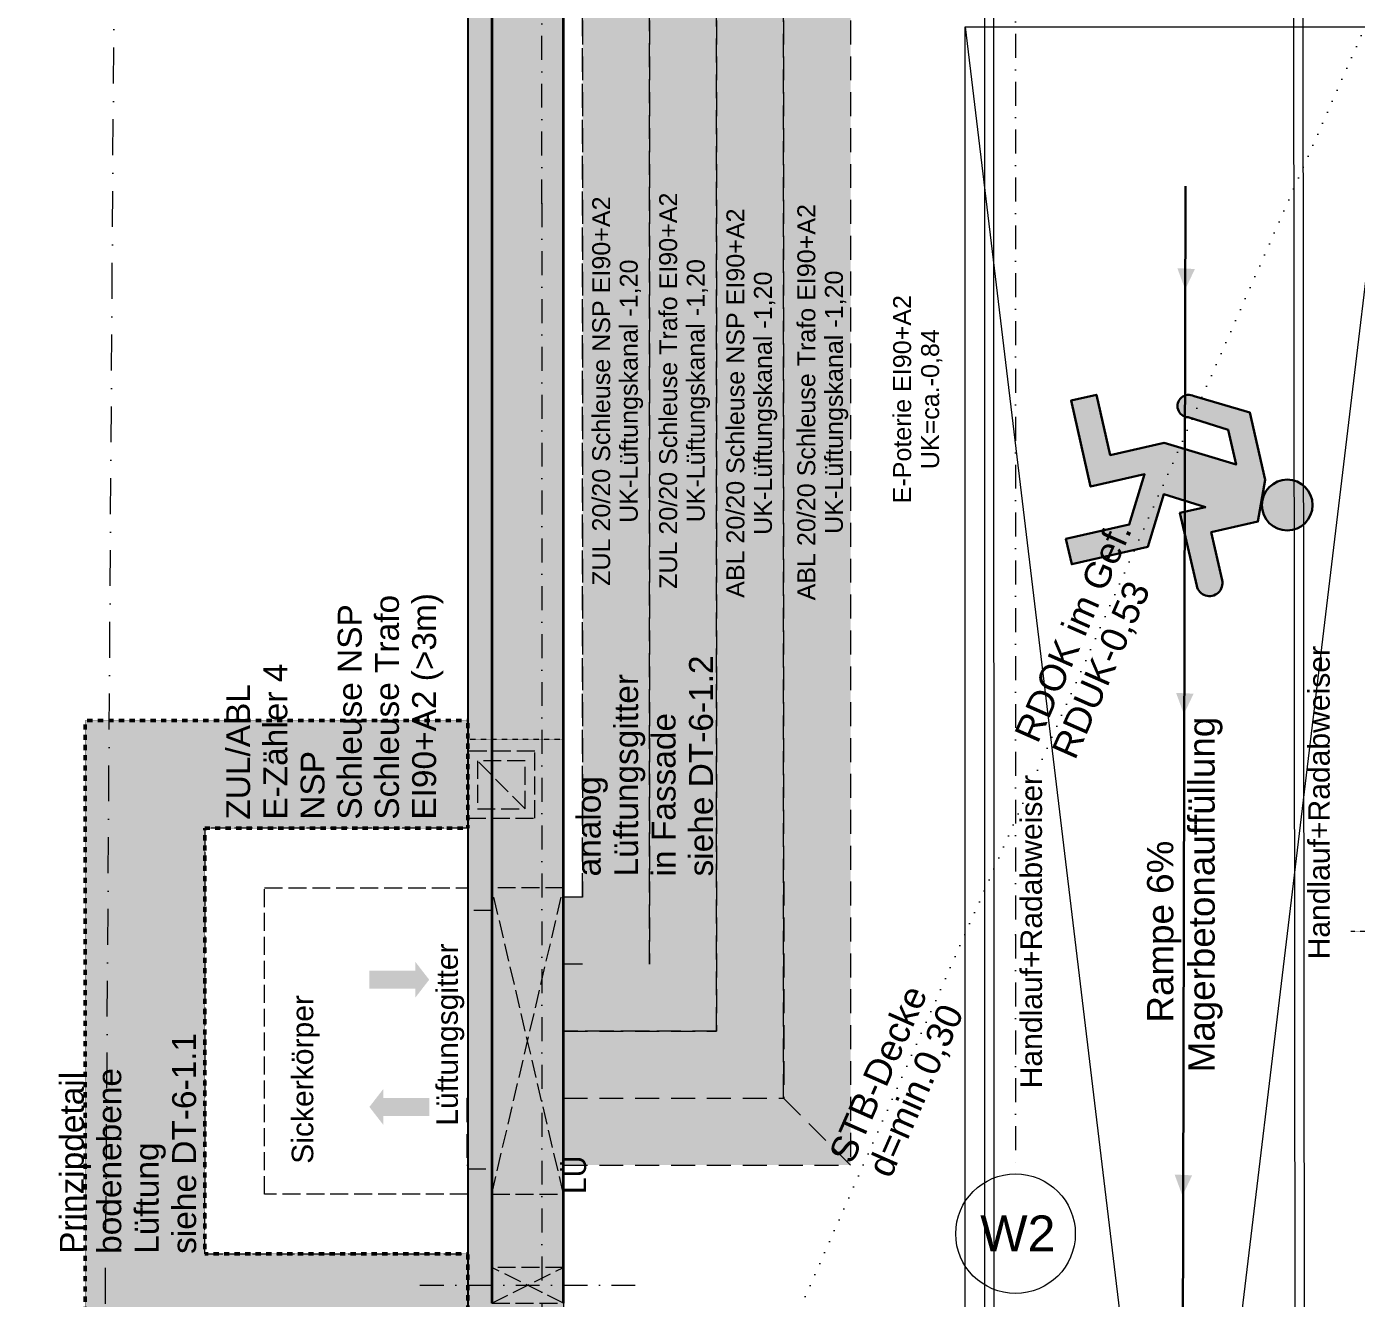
# Model space of a CAD drawing. Header units: millimetres. Extents: x 32522367 to 32638135, y 41424826 to 41540167.
# Drawn here: x 32550024 to 32555584, y 41460846 to 41466163 of the extents above; entities that cross this region are included whole.
import ezdxf
from ezdxf.enums import TextEntityAlignment as Align

# ---------------------------------------------------------------- set-up
doc = ezdxf.new("R2010")
doc.units = ezdxf.units.MM
for name, pattern in [('Achse', [0.2, 0.1, -0.05, 0, -0.05]), ('Punktlinie weit', [0.05, 0, -0.05]), ('Raster', [0.2, 0.1, -0.05, 0, -0.05]), ('Schnittlinie', [0.3, 0.15, -0.075, 0, -0.075]), ('Strichlinie eng', [0.1, 0.075, -0.025]), ('Strichlinie mittel', [0.15, 0.1, -0.05]), ('Untersicht', [0.1, 0.075, -0.025])]:
    doc.linetypes.add(name, pattern=pattern)
for name, color, linetype in [('000 Achsraster Haupt', 251, 'Continuous'), ('110 Wand Aussen', 251, 'Continuous'), ('215 DVK darüber', 251, 'Continuous'), ('221 Gefällebeton', 251, 'Continuous'), ('450 Absturzsicherung', 251, 'Continuous'), ('715 Lueftung', 251, 'Continuous'), ('811 Raum 2.Erschließung_ Nebenräume_Allg.räume_Technik', 251, 'Continuous'), ('851 Marker Schnitt', 251, 'Continuous'), ('955 Polierplan Beschriftung', 251, 'Continuous')]:
    doc.layers.add(name, color=color, linetype=linetype)
for name, color, linetype, lineweight in [('000 Achsraster Haupt_Stift_Nr__1', 251, 'Continuous', 13), ('110 Wand Aussen_Stift_Nr__1', 251, 'Continuous', 13), ('110 Wand Aussen_Stift_Nr__24', 251, 'Continuous', 13), ('110 Wand Aussen_Stift_Nr__29', 251, 'Continuous', 13), ('110 Wand Aussen_Stift_Nr__4', 251, 'Continuous', 35), ('110 Wand Aussen_Stift_Nr__6', 251, 'Continuous', 13), ('110 Wand Aussen_Stift_Nr__7', 251, 'Continuous', 25), ('110 Wand Aussen_Stift_Nr__76', 251, 'Continuous', 13), ('110 Wand Aussen_Stift_Nr__78', 251, 'Continuous', 13), ('110 Wand Aussen_Stift_Nr__8', 251, 'Continuous', 35), ('215 DVK darüber_Stift_Nr__16', 251, 'Continuous', 25), ('221 Gefällebeton_Stift_Nr__6', 251, 'Continuous', 13), ('420 Rampe_Stift_Nr__1', 251, 'Continuous', 13), ('450 Absturzsicherung_Stift_Nr__6', 251, 'Continuous', 13), ('715 Lueftung_Stift_Nr__1', 251, 'Continuous', 13), ('715 Lueftung_Stift_Nr__102', 251, 'Continuous', 50), ('715 Lueftung_Stift_Nr__103', 251, 'Continuous', 18), ('715 Lueftung_Stift_Nr__104', 251, 'Continuous', 18), ('715 Lueftung_Stift_Nr__121', 251, 'Continuous', 13), ('720 Haustechnik Installation_Stift_Nr__1', 251, 'Continuous', 13), ('851 Marker Schnitt_Stift_Nr__1', 251, 'Continuous', 13), ('851 Marker Schnittführung Neben_Stift_Nr__2', 251, 'Continuous', 18), ('945 Einreichplan Beschriftung_Stift_Nr__1', 251, 'Continuous', 13), ('955 Polierplan Beschriftung_Stift_Nr__1', 251, 'Continuous', 13), ('956 Durchbruch Beschriftung_Stift_Nr__61', 251, 'Continuous', 25), ('958 Detail Beschriftung_Stift_Nr__154', 251, 'Continuous', 13), ('970 Brandschutz Beschriftung.Texte_ Bemaßung_ Symbole_ Fluchtwege_Stift_Nr__10', 251, 'Continuous', 25), ('976 Präsentation Grafik 1_Stift_Nr__5', 251, 'Continuous', 50), ('976 Präsentation Grafik 1_Stift_Nr__94', 251, 'Continuous', 13)]:
    doc.layers.add(name, color=color, linetype=linetype, lineweight=lineweight)
doc.layers.add('E2_LEHR_MENSCH_NATIVE', color=112, linetype='Continuous', lineweight=35, true_color=0x20dd55)
doc.layers.add('E2_LEHR_WEG_B_INTERPRETATION', color=112, linetype='Continuous', lineweight=80, true_color=0x20dd55)
doc.layers.add('E_NACHRTECH', color=3, linetype='Continuous', true_color=0x00fa00)
doc.styles.add('ERSTELLTER_STIL_1', font='arial.ttf')

# ---------------------------------------------------------------- blocks, each defined once
blk = doc.blocks.new('Wand_3', base_point=(10.8994, 23.638))
at = {"layer": '110 Wand Aussen_Stift_Nr__24', "linetype": 'Continuous', "lineweight": 13}
for points in [[(10.8994, 23.638), (10.8149, 23.3502), (11.1873, 23.5535)], [(10.8149, 23.3502), (11.1028, 23.2657), (11.1873, 23.5535)], [(10.8149, 23.3502), (9.3249, 18.2744), (9.6127, 18.1899), (11.1028, 23.2657)], [(9.3249, 18.2744), (9.2404, 17.9865), (9.5282, 17.902)], [(9.3249, 18.2744), (9.5282, 17.902), (9.6127, 18.1899)]]:
    blk.add_hatch(color=92, dxfattribs=at).paths.add_polyline_path(points)
at = {"layer": '110 Wand Aussen_Stift_Nr__4', "color": 7, "linetype": 'Continuous', "lineweight": 35, "flags": 128}
for points in [[(11.1873, 23.5535), (10.8994, 23.638)], [(9.5282, 17.902), (11.1873, 23.5535)], [(10.8149, 23.3502), (9.7756, 19.8096)], [(9.6911, 19.5217), (9.3249, 18.2744)], [(9.5282, 17.902), (9.2404, 17.9865)]]:
    blk.add_lwpolyline(points, dxfattribs=at)
blk = doc.blocks.new('Wand_235', base_point=(11.3653, 17.0595))
at = {"layer": '110 Wand Aussen_Stift_Nr__76', "color": 8, "linetype": 'Untersicht', "lineweight": 13, "flags": 128}
for points in [[(10.1435, 17.1576), (10.2139, 17.3975)], [(11.2694, 17.0876), (10.4538, 17.327)], [(10.1435, 17.1576), (11.1989, 16.8477)], [(11.2694, 17.0876), (11.1989, 16.8477)]]:
    blk.add_lwpolyline(points, dxfattribs=at)
blk = doc.blocks.new('Wand_236', base_point=(11.7963, 18.5275))
at = {"layer": '110 Wand Aussen_Stift_Nr__76', "color": 8, "linetype": 'Untersicht', "lineweight": 13, "flags": 128}
for points in [[(10.6448, 18.8655), (10.5744, 18.6256)], [(11.7003, 18.5557), (10.6448, 18.8655)], [(10.8143, 18.5552), (11.6299, 18.3158)], [(11.7003, 18.5557), (11.6299, 18.3158)]]:
    blk.add_lwpolyline(points, dxfattribs=at)
blk = doc.blocks.new('Wand_237', base_point=(10.4538, 17.327))
at = {"layer": '110 Wand Aussen_Stift_Nr__76', "color": 8, "linetype": 'Untersicht', "lineweight": 13, "flags": 128}
for points in [[(10.5744, 18.6256), (10.2139, 17.3975)], [(10.4538, 17.327), (10.8143, 18.5552)]]:
    blk.add_lwpolyline(points, dxfattribs=at)
blk = doc.blocks.new('Dachfläche_12', base_point=(14.6397, 21.1842))
at = {"layer": '221 Gefällebeton_Stift_Nr__6', "color": 7, "linetype": 'Strichlinie eng', "lineweight": 13, "flags": 128}
for points in [[(12.5272, 13.9878), (14.6397, 21.1842)], [(14.6397, 21.1842), (16.3668, 20.6772)]]:
    blk.add_lwpolyline(points, dxfattribs=at)
blk = doc.blocks.new('Geländer_1')
at = {"layer": '450 Absturzsicherung_Stift_Nr__6', "color": 7, "linetype": 'Continuous', "lineweight": 13}
for p, q in [((15.9907, 20.9126), (13.8172, 13.4841)), ((16.109, 20.8779), (15.9907, 20.9126)), ((13.8668, 13.5112), (16.0178, 20.863)), ((16.0178, 20.863), (16.0978, 20.8395)), ((16.3969, 20.7934), (16.109, 20.8779)), ((16.0978, 20.8395), (16.3856, 20.755)), ((16.3856, 20.755), (16.3969, 20.7934)), ((13.9444, 13.4884), (13.8668, 13.5112)), ((13.8172, 13.4841), (13.9332, 13.45)), ((14.2323, 13.4039), (13.9444, 13.4884)), ((13.9332, 13.45), (14.221, 13.3655)), ((14.221, 13.3655), (14.2323, 13.4039))]:
    blk.add_line(p, q, dxfattribs=at)
blk = doc.blocks.new('Geländer_2')
at = {"layer": '450 Absturzsicherung_Stift_Nr__6', "color": 7, "linetype": 'Continuous', "lineweight": 13}
for p, q in [((14.8009, 21.4495), (12.5814, 13.8885)), ((12.6085, 13.8389), (14.8393, 21.4382))]:
    blk.add_line(p, q, dxfattribs=at)
blk = doc.blocks.new('Lüftungskanal-ZUL 20x20_2')
at = {"layer": '715 Lueftung', "linetype": 'Continuous', "lineweight": 0, "true_color": 0xffffff}
blk.add_hatch(color=7, dxfattribs=at).paths.add_polyline_path([(0, 0.28), (0, 0), (0.28, 0), (0.28, 0.28)])
at = {"layer": '715 Lueftung_Stift_Nr__104', "color": 202, "linetype": 'Strichlinie eng', "lineweight": 18, "true_color": 0x9900cc}
for p, q in [((0, 0.28), (0, 0)), ((0.28, 0.28), (0, 0.28)), ((0.28, 0), (0.28, 0.28)), ((0.04, 0.24), (0.04, 0.04)), ((0.24, 0.24), (0.04, 0.24)), ((0.04, 0.04), (0.24, 0.24)), ((0.24, 0.04), (0.24, 0.24)), ((0, 0), (0.28, 0)), ((0.04, 0.04), (0.24, 0.04))]:
    blk.add_line(p, q, dxfattribs=at)
blk = doc.blocks.new('Pfeil Gerade 27_2')
at = {"layer": '715 Lueftung_Stift_Nr__102', "linetype": 'Continuous', "lineweight": 50}
blk.add_hatch(color=5, dxfattribs=at).paths.add_polyline_path([(0.125, 0), (0.067, 0.0748), (0.067, 0.0376), (-0.125, 0.0376), (-0.125, -0.0376), (0.067, -0.0376), (0.067, -0.0748)])
blk = doc.blocks.new('Pfeil Gerade 27_3')
at = {"layer": '715 Lueftung_Stift_Nr__121', "linetype": 'Continuous', "lineweight": 13, "true_color": 0xe60000}
blk.add_hatch(color=1, dxfattribs=at).paths.add_polyline_path([(0.125, 0), (0.067, 0.0748), (0.067, 0.0376), (-0.125, 0.0376), (-0.125, -0.0376), (0.067, -0.0376), (0.067, -0.0748)])
blk = doc.blocks.new('Träger_19', base_point=(12.1039, 17.7294))
at = {"layer": '715 Lueftung_Stift_Nr__104', "linetype": 'Continuous', "lineweight": 0, "true_color": 0x260033}
blk.add_hatch(color=198, dxfattribs=at).paths.add_polyline_path([(12.2692, 17.7955), (14.141, 24.1716), (13.8723, 24.2505), (12.0006, 17.8744)])
at = {"layer": '715 Lueftung_Stift_Nr__104', "color": 202, "linetype": 'Strichlinie mittel', "lineweight": 18, "true_color": 0x9900cc, "flags": 128}
for points in [[(12.0794, 18.143), (13.8723, 24.2505)], [(12.2692, 17.7955), (14.141, 24.1716)]]:
    blk.add_lwpolyline(points, dxfattribs=at)
blk = doc.blocks.new('Träger_22', base_point=(17.3762, 34.6955))
at = {"layer": '715 Lueftung_Stift_Nr__103', "linetype": 'Continuous', "lineweight": 0, "true_color": 0x231e00}
blk.add_hatch(color=38, dxfattribs=at).paths.add_polyline_path([(12.459, 17.448), (14.4096, 24.0927), (14.141, 24.1716), (12.2692, 17.7955)])
at = {"layer": '715 Lueftung_Stift_Nr__103', "color": 56, "linetype": 'Strichlinie mittel', "lineweight": 18, "true_color": 0x8c7b00, "flags": 128}
for points in [[(14.141, 24.1716), (12.2692, 17.7955)], [(14.4096, 24.0927), (12.459, 17.448)]]:
    blk.add_lwpolyline(points, dxfattribs=at)
blk = doc.blocks.new('Träger_24', base_point=(12.5539, 17.2742))
at = {"layer": '715 Lueftung_Stift_Nr__104', "linetype": 'Continuous', "lineweight": 0, "true_color": 0x260033}
blk.add_hatch(color=198, dxfattribs=at).paths.add_polyline_path([(12.6488, 17.1005), (14.6783, 24.0139), (14.4096, 24.0927), (12.459, 17.448)])
at = {"layer": '715 Lueftung_Stift_Nr__104', "color": 202, "linetype": 'Strichlinie mittel', "lineweight": 18, "true_color": 0x9900cc, "flags": 128}
for points in [[(12.459, 17.448), (14.4096, 24.0927)], [(12.6488, 17.1005), (14.6783, 24.0139)]]:
    blk.add_lwpolyline(points, dxfattribs=at)
blk = doc.blocks.new('Träger_26', base_point=(16.6466, 30.222))
at = {"layer": '715 Lueftung_Stift_Nr__103', "linetype": 'Continuous', "lineweight": 0, "true_color": 0x231e00}
blk.add_hatch(color=38, dxfattribs=at).paths.add_polyline_path([(12.8386, 16.7529), (14.947, 23.935), (14.6783, 24.0139), (12.6488, 17.1005)])
at = {"layer": '715 Lueftung_Stift_Nr__103', "color": 56, "linetype": 'Strichlinie mittel', "lineweight": 18, "true_color": 0x8c7b00, "flags": 128}
for points in [[(14.6783, 24.0139), (12.6488, 17.1005)], [(14.947, 23.935), (12.8386, 16.7529)]]:
    blk.add_lwpolyline(points, dxfattribs=at)
blk = doc.blocks.new('Träger_27', base_point=(15.7755, 30.2368))
at = {"layer": '715 Lueftung_Stift_Nr__104', "linetype": 'Continuous', "lineweight": 0, "true_color": 0x260033}
blk.add_hatch(color=198, dxfattribs=at).paths.add_polyline_path([(12.2692, 17.7955), (14.141, 24.1716), (13.8723, 24.2505), (12.0006, 17.8744)])
at = {"layer": '715 Lueftung_Stift_Nr__104', "color": 202, "linetype": 'Strichlinie mittel', "lineweight": 18, "true_color": 0x9900cc, "flags": 128}
for points in [[(13.8723, 24.2505), (12.0794, 18.143)], [(14.141, 24.1716), (12.2692, 17.7955)]]:
    blk.add_lwpolyline(points, dxfattribs=at)
blk = doc.blocks.new('Träger_28', base_point=(15.3326, 26.7399))
at = {"layer": '715 Lueftung_Stift_Nr__103', "linetype": 'Continuous', "lineweight": 0, "true_color": 0x231e00}
blk.add_hatch(color=38, dxfattribs=at).paths.add_polyline_path([(12.6488, 17.1005), (14.6783, 24.0139), (14.4096, 24.0927), (12.459, 17.448)])
at = {"layer": '715 Lueftung_Stift_Nr__103', "color": 56, "linetype": 'Strichlinie mittel', "lineweight": 18, "true_color": 0x8c7b00, "flags": 128}
for points in [[(14.4096, 24.0927), (12.459, 17.448)], [(14.6783, 24.0139), (12.6488, 17.1005)]]:
    blk.add_lwpolyline(points, dxfattribs=at)
blk = doc.blocks.new('Träger_29', base_point=(14.3401, 24.3529))
at = {"layer": '715 Lueftung_Stift_Nr__104', "linetype": 'Continuous', "lineweight": 0, "true_color": 0x260033}
for points in [[(14.2058, 24.3923), (14.1832, 24.3155), (14.4519, 24.2367), (14.4744, 24.3134)], [(12.459, 17.448), (14.4096, 24.0927), (14.141, 24.1716), (12.1904, 17.5269)]]:
    blk.add_hatch(color=198, dxfattribs=at).paths.add_polyline_path(points)
at = {"layer": '715 Lueftung_Stift_Nr__104', "color": 202, "linetype": 'Strichlinie mittel', "lineweight": 18, "true_color": 0x9900cc, "flags": 128}
for points in [[(14.2058, 24.3923), (14.1832, 24.3155)], [(14.4744, 24.3134), (14.2058, 24.3923)], [(14.1832, 24.3155), (14.4519, 24.2367)], [(14.4744, 24.3134), (14.4519, 24.2367)], [(14.141, 24.1716), (12.2692, 17.7955)], [(14.141, 24.1716), (14.4096, 24.0927)], [(14.4096, 24.0927), (12.459, 17.448)]]:
    blk.add_lwpolyline(points, dxfattribs=at)
blk = doc.blocks.new('Träger_30', base_point=(15.5371, 26.4402))
at = {"layer": '715 Lueftung_Stift_Nr__103', "linetype": 'Continuous', "lineweight": 0, "true_color": 0x231e00}
blk.add_hatch(color=38, dxfattribs=at).paths.add_polyline_path([(12.8392, 16.7528), (14.9475, 23.9348), (14.6788, 24.0137), (12.6494, 17.1003)])
at = {"layer": '715 Lueftung_Stift_Nr__103', "color": 56, "linetype": 'Strichlinie mittel', "lineweight": 18, "true_color": 0x8c7b00, "flags": 128}
for points in [[(14.6788, 24.0137), (12.6494, 17.1003)], [(14.9475, 23.9348), (12.8392, 16.7528)]]:
    blk.add_lwpolyline(points, dxfattribs=at)
blk = doc.blocks.new('Träger_31', base_point=(12.1743, 17.9693))
at = {"layer": '715 Lueftung_Stift_Nr__104', "linetype": 'Continuous', "lineweight": 0, "true_color": 0x260033}
blk.add_hatch(color=198, dxfattribs=at).paths.add_polyline_path([(12.0794, 18.143), (12.0027, 18.1656), (11.9238, 17.8969), (12.0006, 17.8744)])
at = {"layer": '715 Lueftung_Stift_Nr__104', "color": 202, "linetype": 'Strichlinie mittel', "lineweight": 18, "true_color": 0x9900cc, "flags": 128}
for points in [[(11.9238, 17.8969), (12.0027, 18.1656)], [(12.0794, 18.143), (12.0027, 18.1656)], [(12.0006, 17.8744), (11.9238, 17.8969)]]:
    blk.add_lwpolyline(points, dxfattribs=at)
blk = doc.blocks.new('Träger_33', base_point=(12.3641, 17.6218))
at = {"layer": '715 Lueftung_Stift_Nr__103', "linetype": 'Continuous', "lineweight": 0, "true_color": 0x231e00}
blk.add_hatch(color=38, dxfattribs=at).paths.add_polyline_path([(12.2692, 17.7955), (11.9238, 17.8969), (11.8449, 17.6283), (12.459, 17.448)])
at = {"layer": '715 Lueftung_Stift_Nr__103', "color": 56, "linetype": 'Strichlinie mittel', "lineweight": 18, "true_color": 0x8c7b00, "flags": 128}
for points in [[(11.8449, 17.6283), (11.9238, 17.8969)], [(12.0006, 17.8744), (11.9238, 17.8969)], [(12.459, 17.448), (11.8449, 17.6283)]]:
    blk.add_lwpolyline(points, dxfattribs=at)
blk = doc.blocks.new('Träger_34', base_point=(12.3641, 17.6218))
at = {"layer": '715 Lueftung_Stift_Nr__104', "linetype": 'Continuous', "lineweight": 0, "true_color": 0x260033}
blk.add_hatch(color=198, dxfattribs=at).paths.add_polyline_path([(12.2692, 17.7955), (11.9238, 17.8969), (11.8449, 17.6283), (12.1904, 17.5269)])
at = {"layer": '715 Lueftung_Stift_Nr__104', "color": 202, "linetype": 'Strichlinie mittel', "lineweight": 18, "true_color": 0x9900cc, "flags": 128}
for points in [[(11.8449, 17.6283), (11.9238, 17.8969)], [(12.0006, 17.8744), (11.9238, 17.8969)], [(12.1904, 17.5269), (11.8449, 17.6283)]]:
    blk.add_lwpolyline(points, dxfattribs=at)
blk = doc.blocks.new('Träger_35', base_point=(11.5174, 17.5785))
at = {"layer": '715 Lueftung_Stift_Nr__104', "linetype": 'Continuous', "lineweight": 0, "true_color": 0x260033}
blk.add_hatch(color=198, dxfattribs=at).paths.add_polyline_path([(12.459, 17.448), (11.8449, 17.6283), (11.7661, 17.3596), (12.6488, 17.1005)])
at = {"layer": '715 Lueftung_Stift_Nr__104', "color": 202, "linetype": 'Strichlinie mittel', "lineweight": 18, "true_color": 0x9900cc, "flags": 128}
for points in [[(11.7661, 17.3596), (11.8449, 17.6283)], [(11.8449, 17.6283), (12.459, 17.448)], [(11.7661, 17.3596), (12.6488, 17.1005)]]:
    blk.add_lwpolyline(points, dxfattribs=at)
blk = doc.blocks.new('Träger_36', base_point=(11.5174, 17.5785))
at = {"layer": '715 Lueftung_Stift_Nr__103', "linetype": 'Continuous', "lineweight": 0, "true_color": 0x231e00}
blk.add_hatch(color=38, dxfattribs=at).paths.add_polyline_path([(12.459, 17.448), (11.8449, 17.6283), (11.7661, 17.3596), (12.6488, 17.1005)])
at = {"layer": '715 Lueftung_Stift_Nr__103', "color": 56, "linetype": 'Strichlinie mittel', "lineweight": 18, "true_color": 0x8c7b00, "flags": 128}
for points in [[(11.7661, 17.3596), (11.8449, 17.6283)], [(11.8449, 17.6283), (12.1904, 17.5269)], [(11.7661, 17.3596), (12.6488, 17.1005)]]:
    blk.add_lwpolyline(points, dxfattribs=at)
blk = doc.blocks.new('Träger_37', base_point=(11.4385, 17.3098))
at = {"layer": '715 Lueftung_Stift_Nr__103', "linetype": 'Continuous', "lineweight": 0, "true_color": 0x231e00}
blk.add_hatch(color=38, dxfattribs=at).paths.add_polyline_path([(12.6488, 17.1005), (11.7661, 17.3596), (11.6872, 17.0909), (12.8386, 16.7529)])
at = {"layer": '715 Lueftung_Stift_Nr__103', "color": 56, "linetype": 'Strichlinie mittel', "lineweight": 18, "true_color": 0x8c7b00, "flags": 128}
for points in [[(11.6872, 17.0909), (11.7661, 17.3596)], [(11.7661, 17.3596), (12.6488, 17.1005)], [(11.6872, 17.0909), (12.8386, 16.7529)], [(12.6488, 17.1005), (12.8386, 16.7529)]]:
    blk.add_lwpolyline(points, dxfattribs=at)
blk = doc.blocks.new('Träger_38', base_point=(11.3395, 17.3389))
at = {"layer": '715 Lueftung_Stift_Nr__103', "linetype": 'Continuous', "lineweight": 0, "true_color": 0x231e00}
for points in [[(11.3, 17.2046), (11.3034, 17.2036), (11.3823, 17.4723), (11.3789, 17.4733)], [(11.7661, 17.3596), (11.6872, 17.0909), (12.8386, 16.7529), (12.6488, 17.1005)], [(12.8386, 16.7529), (12.8392, 16.7528), (12.8388, 16.7535)]]:
    blk.add_hatch(color=38, dxfattribs=at).paths.add_polyline_path(points)
at = {"layer": '715 Lueftung_Stift_Nr__103', "color": 56, "linetype": 'Strichlinie mittel', "lineweight": 18, "true_color": 0x8c7b00, "flags": 128}
for points in [[(11.3789, 17.4733), (11.3, 17.2046)], [(11.3034, 17.2036), (11.3823, 17.4723)], [(11.3789, 17.4733), (11.3823, 17.4723)], [(11.6872, 17.0909), (11.7661, 17.3596)], [(11.7661, 17.3596), (12.6488, 17.1005)], [(11.3, 17.2046), (11.3034, 17.2036)], [(11.6872, 17.0909), (12.8392, 16.7528)], [(12.8388, 16.7535), (12.8392, 16.7528)]]:
    blk.add_lwpolyline(points, dxfattribs=at)
blk = doc.blocks.new('Höhenbemaßung_75', base_point=(15.1711, 21.519))
at = {"layer": '215 DVK darüber_Stift_Nr__16', "color": 5, "linetype": 'Continuous', "lineweight": 25}
for p, q in [((15.1711, 21.519), (15.047, 21.4512)), ((15.0752, 21.5472), (15.2671, 21.4909)), ((15.2389, 21.3949), (15.1711, 21.519)), ((15.047, 21.4512), (15.2389, 21.3949)), ((15.2389, 21.3949), (15.7361, 21.2489))]:
    blk.add_line(p, q, dxfattribs=at)
at = {"layer": '215 DVK darüber_Stift_Nr__16', "color": 5, "lineweight": 25, "char_height": 0.1, "attachment_point": 7, "rotation": 343.6401, "style": 'ERSTELLTER_STIL_1'}
for s, insert in [('\\A1;{\\pql;\\fArial|b0|i0|c0|p0;\\W1.000000;Sprung}', (15.2561, 21.2477)), ('\\A1;{\\pql;\\fArial|b0|i0|c0|p0;\\W1.000000;in FUUK}', (15.1803, 21.124))]:
    blk.add_mtext(s, dxfattribs=dict(at, insert=insert))
blk = doc.blocks.new('Schnittebene_1', base_point=(-0.5412, -16.9326))
at = {"layer": '851 Marker Schnitt_Stift_Nr__1', "color": 7, "linetype": 'Schnittlinie', "lineweight": 13}
blk.add_line((-0.5124, -16.8369), (28.836, 80.7482), dxfattribs=at)
blk = doc.blocks.new('Etikett_151', base_point=(16.9089, 21.4588))
at = {"layer": '955 Polierplan Beschriftung_Stift_Nr__1', "color": 7, "linetype": 'Punktlinie weit', "lineweight": 13}
blk.add_line((10.887, 14.3651), (16.9282, 21.5243), dxfattribs=at)
at = {"layer": '955 Polierplan Beschriftung_Stift_Nr__1', "color": 7, "lineweight": 13, "char_height": 0.11, "rotation": 49.8415, "line_spacing_factor": 0.929581, "style": 'ERSTELLTER_STIL_1'}
for s, insert, attachment_point in [('\\A1;{\\pql;\\fArial|b0|i0|c0|p0;\\W1.000000;\\fArial|b0|i0|c0|p0;\\W1.000000;\\fArial|b0|i0|c0|p0;\\W1.000000;RDOK im Gef.\\fArial|b0|i0|c0|p0;\\W1.000000;\\A1{\\H.66x;\\S^  ;}\\fArial|b0|i0|c0|p0;\\W1.000000;\\fArial|b0|i0|c0|p0;\\W1.000000;\\P\\pql;\\fArial|b0|i0|c0|p0;\\W1.000000;RDUK\\fArial|b0|i0|c0|p0;\\W1.000000;\\fArial|b0|i0|c0|p0;\\W1.000000;-0,53\\fArial|b0|i0|c0|p0;\\W1.000000;\\A1{\\H.66x;\\S^  ;}\\fArial|b0|i0|c0|p0;\\W1.000000;\\fArial|b0|i0|c0|p0;\\W1.000000;}', (14.1201, 18.1898), 4), ('\\A1;{\\pqc;\\fArial|b0|i0|c0|p0;\\W1.000000;\\fArial|b0|i0|c0|p0;\\W1.000000;\\fArial|b0|i0|c0|p0;\\W1.000000;STB-Decke\\fArial|b0|i0|c0|p0;\\W1.000000;\\A1{\\H.66x;\\S^  ;}\\fArial|b0|i0|c0|p0;\\W1.000000;\\fArial|b0|i0|c0|p0;\\W1.000000;\\P\\pqc;\\fArial|b0|i0|c0|p0;\\W1.000000;d=min.\\fArial|b0|i0|c0|p0;\\W1.000000;\\fArial|b0|i0|c0|p0;\\W1.000000;0,30\\fArial|b0|i0|c0|p0;\\W1.000000;\\A1{\\H.66x;\\S^  ;}\\fArial|b0|i0|c0|p0;\\W1.000000;\\fArial|b0|i0|c0|p0;\\W1.000000;}', (13.143, 17.0317), 5)]:
    blk.add_mtext(s, dxfattribs=dict(at, insert=insert, attachment_point=attachment_point))
blk = doc.blocks.new('Öffnung_303')
at = {"layer": '110 Wand Aussen_Stift_Nr__1', "color": 7, "linetype": 'Untersicht', "lineweight": 13}
for p, q in [((11.6532, 16.975), (11.7258, 18.2876)), ((11.3653, 17.0595), (12.0137, 18.2031))]:
    blk.add_line(p, q, dxfattribs=at)
at = {"layer": '110 Wand Aussen_Stift_Nr__6', "color": 7, "linetype": 'Untersicht', "lineweight": 13, "flags": 128}
for points in [[(12.0137, 18.2031), (11.7258, 18.2876)], [(11.3653, 17.0595), (11.6532, 16.975)]]:
    blk.add_lwpolyline(points, dxfattribs=at)
at = {"layer": '110 Wand Aussen_Stift_Nr__8', "color": 7, "linetype": 'Continuous', "lineweight": 35, "flags": 128}
for points in [[(11.7258, 18.2876), (11.3653, 17.0595)], [(11.6532, 16.975), (12.0137, 18.2031)]]:
    blk.add_lwpolyline(points, dxfattribs=at)
blk = doc.blocks.new('Öffnung_308')
at = {"layer": '110 Wand Aussen_Stift_Nr__1', "color": 7, "linetype": 'Untersicht', "lineweight": 13}
for p, q in [((11.5246, 16.5369), (11.279, 16.7654)), ((11.2367, 16.6214), (11.5668, 16.6809))]:
    blk.add_line(p, q, dxfattribs=at)
at = {"layer": '110 Wand Aussen_Stift_Nr__6', "color": 7, "linetype": 'Untersicht', "lineweight": 13, "flags": 128}
for points in [[(11.5668, 16.6809), (11.279, 16.7654)], [(11.2367, 16.6214), (11.5246, 16.5369)]]:
    blk.add_lwpolyline(points, dxfattribs=at)
at = {"layer": '110 Wand Aussen_Stift_Nr__78', "color": 5, "linetype": 'Achse', "lineweight": 13}
blk.add_line((10.97, 16.7779), (11.8336, 16.5244), dxfattribs=at)
at = {"layer": '110 Wand Aussen_Stift_Nr__8', "color": 7, "linetype": 'Continuous', "lineweight": 35, "flags": 128}
for points in [[(11.279, 16.7654), (11.2367, 16.6214)], [(11.5246, 16.5369), (11.5668, 16.6809)]]:
    blk.add_lwpolyline(points, dxfattribs=at)
blk = doc.blocks.new('Öffnung_312')
at = {"layer": '110 Wand Aussen_Stift_Nr__6', "color": 7, "linetype": 'Untersicht', "lineweight": 13, "flags": 128}
for points in [[(11.6993, 18.1973), (11.6034, 18.2255)], [(11.2992, 17.1892), (11.3951, 17.1611)]]:
    blk.add_lwpolyline(points, dxfattribs=at)
at = {"layer": '110 Wand Aussen_Stift_Nr__7', "color": 7, "linetype": 'Continuous', "lineweight": 25, "flags": 128}
blk.add_lwpolyline([(11.6034, 18.2255), (11.2992, 17.1892)], dxfattribs=at)
blk = doc.blocks.new('Wand_592', base_point=(10.7118, 14.8334))
at = {"layer": '110 Wand Aussen_Stift_Nr__24', "linetype": 'Continuous', "lineweight": 13}
blk.add_hatch(color=92, dxfattribs=at).paths.add_polyline_path([(13.0134, 22.6735), (10.7118, 14.8334), (10.9997, 14.7489), (13.3012, 22.589)])
at = {"layer": '110 Wand Aussen_Stift_Nr__29', "linetype": 'Continuous', "lineweight": 13}
blk.add_hatch(color=6, dxfattribs=at).paths.add_polyline_path([(12.9174, 22.7017), (10.6159, 14.8616), (10.7118, 14.8334), (13.0134, 22.6735)])
at = {"layer": '110 Wand Aussen_Stift_Nr__7', "color": 7, "linetype": 'Continuous', "lineweight": 25, "flags": 128}
for points in [[(12.9174, 22.7017), (11.6034, 18.2255)], [(11.2992, 17.1892), (10.6159, 14.8616)]]:
    blk.add_lwpolyline(points, dxfattribs=at)
at = {"layer": '110 Wand Aussen_Stift_Nr__8', "color": 7, "linetype": 'Continuous', "lineweight": 35}
for p, q in [((13.0134, 22.6735), (11.7258, 18.2876)), ((11.3653, 17.0595), (11.279, 16.7654))]:
    blk.add_line(p, q, dxfattribs=at)
at = {"layer": '110 Wand Aussen_Stift_Nr__8', "color": 7, "linetype": 'Continuous', "lineweight": 35, "flags": 128}
for points in [[(12.0137, 18.2031), (13.3012, 22.589)], [(11.5668, 16.6809), (11.6532, 16.975)]]:
    blk.add_lwpolyline(points, dxfattribs=at)
blk = doc.blocks.new('Standard-Rastermarker')
at = {"layer": '000 Achsraster Haupt_Stift_Nr__1', "color": 7, "linetype": 'Raster', "lineweight": 13}
for p, q in [((1, 0), (73, 0)), ((73, 0), (74, 0))]:
    blk.add_line(p, q, dxfattribs=at)
at = {"layer": '000 Achsraster Haupt_Stift_Nr__1', "color": 7, "linetype": 'Continuous', "lineweight": 13}
blk.add_circle((74.25, 0), 0.25, dxfattribs=at)
at = {"layer": '000 Achsraster Haupt_Stift_Nr__1', "color": 7, "linetype": 'Raster', "lineweight": 13}
blk.add_point((73, 0), dxfattribs=at)
blk.add_point((73, 0), dxfattribs=at)
at = {"layer": '000 Achsraster Haupt_Stift_Nr__1', "color": 7, "lineweight": 13, "style": 'ERSTELLTER_STIL_1'}
for tag, p in [('AC_MarkerText_1_0', (-0.3593, -0.0343)), ('AC_MarkerText_1_1', (74.1407, -0.0343))]:
    blk.add_attdef(tag, text='', height=0.15, rotation=90, dxfattribs=at).set_placement(p, align=Align.TOP_CENTER)
blk = doc.blocks.new('Standard-Rastermarker_11')
at = {"layer": '000 Achsraster Haupt_Stift_Nr__1', "color": 7, "linetype": 'Raster', "lineweight": 13}
for q in [(34.7949, 0), (0, 0)]:
    blk.add_line((1, 0), q, dxfattribs=at)
blk.add_point((1, 0), dxfattribs=at)
blk.add_point((1, 0), dxfattribs=at)
at = {"layer": '000 Achsraster Haupt_Stift_Nr__1', "color": 7, "lineweight": 13, "style": 'ERSTELLTER_STIL_1'}
for tag, p in [('AC_MarkerText_1_0', (-0.3593, -0.0343)), ('AC_MarkerText_1_1', (35.9356, -0.0343))]:
    blk.add_attdef(tag, text='', height=0.15, rotation=90, dxfattribs=at).set_placement(p, align=Align.TOP_CENTER)
blk = doc.blocks.new('98095500')
at = {"color": 18, "lineweight": 30, "true_color": 0x000000}
for points in [[(423921.73, 99168.82), (423956.82, 99168.82), (423956.82, 99202.95), (423984.52, 99214.53), (424033.69, 99214.53), (424053.79, 99178.33)], [(424040.17, 99170.92), (424025.2, 99196.66), (423999.74, 99196.78), (424026.18, 99150.32), (424026.18, 99110.9), (424070.22, 99110.9), (424070.22, 99092.32), (424007.48, 99092.32), (424007.48, 99131.68), (423974.96, 99113.11), (423974.96, 99066.99), (423956.52, 99066.99), (423956.52, 99122.44), (423990.54, 99141.87), (423975.12, 99168.79), (423975.12, 99150.21), (423921.73, 99150.28)]]:
    blk.add_lwpolyline(points, dxfattribs=at)
blk.add_circle((423963.6, 99225.86), 18.08, dxfattribs=at)
for centre, radius, start, end in [((424047.83, 99173.07), 7.96, 195.72991, 41.40047), ((423921.73, 99159.55), 9.27, 89.9849, 270.0151)]:
    blk.add_arc(centre, radius, start, end, dxfattribs=at)
blk = doc.blocks.new('750298750')
h = blk.add_hatch(color=3)
h.paths.add_polyline_path([(426943.63, 99576.9), (426968.12, 99576.79), (426982.52, 99552.02, 1.25347), (426995.63, 99559.16), (426976.28, 99593.98), (426928.98, 99593.98), (426902.34, 99582.83), (426902.34, 99550.01), (426868.58, 99550.01, 1), (426868.59, 99532.17), (426919.94, 99532.11), (426919.94, 99549.98), (426934.78, 99524.08), (426902.06, 99505.39), (426902.06, 99452.05), (426919.79, 99452.05), (426919.79, 99496.41), (426951.07, 99514.28), (426951.07, 99476.42), (427011.43, 99476.42), (427011.43, 99494.29), (426969.06, 99494.29), (426969.06, 99532.21)])
h.paths.add_polyline_path([(426891.47, 99604.88, 1), (426926.25, 99604.88, 1)])
at = {"xscale": 0.9619413167778113, "yscale": 0.9619413167778113, "zscale": 0.9619413167778113}
blk.add_blockref('98095500', (19080.76, 4155.42), dxfattribs=at)
blk = doc.blocks.new('E2_MOL_LEHRPERSON_ZENTRIERT')
blk.add_blockref('750298750', (-426935.55, -99537.16))

msp = doc.modelspace()

# ---------------------------------------------------------------- hatches: boundary and pattern name
at = {"layer": '976 Präsentation Grafik 1_Stift_Nr__94', "linetype": 'Continuous', "lineweight": 13}
msp.add_hatch(color=9, dxfattribs=at).paths.add_polyline_path([(32550768.767, 41460553.296), (32551868.768, 41460553.301), (32551868.766, 41461032.46), (32550768.766, 41461032.454), (32550768.757, 41462812.454), (32551868.757, 41462812.46), (32551868.754, 41463262.467), (32550268.753, 41463262.458), (32550268.767, 41460553.293)])

# ---------------------------------------------------------------- linework, layer by layer
at = {"layer": '420 Rampe_Stift_Nr__1', "color": 7, "linetype": 'Continuous', "lineweight": 13}
for p, q in [((32553948.738, 41466162.459), (32555748.74, 41466162.468)), ((32553948.775, 41458662.459), (32553948.738, 41466162.459)), ((32553948.738, 41466162.459), (32554848.777, 41458662.464)), ((32555748.737, 41466162.468), (32554848.777, 41458662.464))]:
    msp.add_line(p, q, dxfattribs=at)
at = {"layer": '720 Haustechnik Installation_Stift_Nr__1', "color": 7, "linetype": 'Strichlinie eng', "lineweight": 13}
msp.add_line((32551868.755, 41463183.448), (32552268.755, 41463183.45), dxfattribs=at)
at = {"layer": '811 Raum 2.Erschließung_ Nebenräume_Allg.räume_Technik', "color": 51, "linetype": 'Continuous', "lineweight": 0, "true_color": 0xf5ffa6, "flags": 128}
msp.add_lwpolyline([(32552268.725, 41468888.467), (32552268.787, 41456562.45), (32557468.788, 41456562.476), (32557468.779, 41458662.476), (32555748.777, 41458662.468), (32555748.701, 41473680.2), (32555748.69, 41475830.2), (32555748.643, 41485330.2), (32555748.632, 41487480.2), (32555748.606, 41492848.565), (32554248.605, 41492848.557), (32554248.615, 41490980.21), (32554248.625, 41489180.21), (32554248.653, 41483580.21), (32554248.663, 41481780.21), (32554248.691, 41476055.21), (32554248.702, 41473854.701), (32554248.726, 41468888.477)], close=True, dxfattribs=at)
at = {"layer": '851 Marker Schnittführung Neben_Stift_Nr__2', "color": 7, "linetype": 'Achse', "lineweight": 18}
msp.add_lwpolyline([(32557060.769, 41462879.534), (32557060.771, 41462379.534), (32555560.771, 41462379.527)], dxfattribs=at)
at = {"layer": '976 Präsentation Grafik 1_Stift_Nr__5', "color": 7, "linetype": 'Strichlinie mittel', "lineweight": 50, "flags": 128}
msp.add_lwpolyline([(32550768.767, 41460553.296), (32551868.768, 41460553.301), (32551868.766, 41461032.46), (32550768.766, 41461032.454), (32550768.757, 41462812.454), (32551868.757, 41462812.46), (32551868.754, 41463262.467), (32550268.753, 41463262.458), (32550268.767, 41460553.293)], close=True, dxfattribs=at)
at = {"layer": 'E2_LEHR_WEG_B_INTERPRETATION', "color": 112, "true_color": 0x20dd55}
for points in [[(32554868.076, 41465063.971), (32554835.391, 41465152.899), (32554908.691, 41465149.568)], [(32554862.701, 41463288.65), (32554830.016, 41463377.578), (32554903.316, 41463374.247)], [(32554856.59, 41461275.135), (32554823.905, 41461364.063), (32554897.205, 41461360.732)]]:
    msp.add_solid(points, dxfattribs=at)
at = {"layer": 'E_NACHRTECH', "color": 3, "lineweight": 30}
msp.add_lwpolyline([(32554869.004, 41465495.598), (32554850.898, 41457582.581), (32553036.556, 41457586.732), (32553034.88, 41456854.404)], dxfattribs=at)

# ---------------------------------------------------------------- block references
at = {"layer": '000 Achsraster Haupt', "color": 7, "linetype": 'Continuous', "lineweight": 18}
ref = msp.add_blockref('Standard-Rastermarker', (32554158.39, 41535366.571), dxfattribs=dict(at, xscale=1000, yscale=1000, zscale=1000, rotation=270.0002954042531))
ref.add_attrib('AC_MarkerText_1_1', 'W2', dxfattribs={"layer": '000 Achsraster Haupt_Stift_Nr__1', "color": 7, "lineweight": 13, "height": 150, "rotation": 0.000295, "style": 'ERSTELLTER_STIL_1'}).set_placement((32554168.43, 41461192.998), align=Align.TOP_CENTER)
at = {"layer": '000 Achsraster Haupt', "color": 7, "linetype": 'Continuous', "lineweight": 18, "xscale": 999.9999999999995, "yscale": 999.9999999999995, "zscale": 999.9999999999995, "rotation": 270.0002901272617}
msp.add_blockref('Standard-Rastermarker_11', (32552178.74, 41466423.914), dxfattribs=at)
at = {"layer": '110 Wand Aussen', "color": 7, "lineweight": 35, "xscale": 1000, "yscale": 1000, "zscale": 1000, "rotation": 16.36019999999994}
for name, p in [('Wand_3', (32549668.733, 41467463.437)), ('Wand_592', (32551968.777, 41458962.449)), ('Wand_236', (32551968.756, 41462812.461)), ('Wand_237', (32551018.764, 41461282.456)), ('Wand_235', (32551968.764, 41461282.46))]:
    msp.add_blockref(name, p, dxfattribs=at)
at = {"layer": '110 Wand Aussen', "color": 7, "linetype": 'Continuous', "lineweight": 13, "xscale": 1000, "yscale": 1000, "zscale": 1000, "rotation": 16.36019999999994}
for name in ['Öffnung_303', 'Öffnung_312', 'Öffnung_308']:
    msp.add_blockref(name, (32545868.865, 41441712.417), dxfattribs=at)
at = {"layer": '215 DVK darüber', "color": 5, "lineweight": 25, "xscale": 1000, "yscale": 1000, "zscale": 1000, "rotation": 16.36019999999994}
msp.add_blockref('Höhenbemaßung_75', (32554364.356, 41466633.462), dxfattribs=at)
at = {"layer": '221 Gefällebeton', "color": 7, "linetype": 'Strichlinie eng', "lineweight": 13, "xscale": 1000, "yscale": 1000, "zscale": 1000, "rotation": 16.36019999999994}
msp.add_blockref('Dachfläche_12', (32553948.738, 41466162.46), dxfattribs=at)
at = {"layer": '450 Absturzsicherung', "color": 7, "linetype": 'Continuous', "lineweight": 13, "xscale": 1000, "yscale": 1000, "zscale": 1000, "rotation": 16.36019999999994}
for name in ['Geländer_2', 'Geländer_1']:
    msp.add_blockref(name, (32545868.865, 41441712.417), dxfattribs=at)
at = {"layer": '715 Lueftung', "color": 8, "lineweight": 13, "xscale": 1000, "yscale": 1000, "zscale": 1000, "rotation": 16.36019999999994}
for name, p in [('Träger_22', (32552768.669, 41479897.559)), ('Träger_19', (32552488.759, 41462133.328)), ('Träger_24', (32553048.76, 41461823.331)), ('Träger_26', (32553328.692, 41475399.682)), ('Träger_27', (32552488.693, 41475168.452)), ('Träger_28', (32553048.711, 41471688.471)), ('Träger_30', (32553329.283, 41471458.472)), ('Träger_29', (32552768.724, 41469118.47)), ('Träger_31', (32552488.758, 41462383.328)), ('Träger_33', (32552768.76, 41462103.329)), ('Träger_34', (32552768.76, 41462103.329)), ('Träger_35', (32551968.498, 41461823.325)), ('Träger_36', (32551968.498, 41461823.325)), ('Träger_38', (32551865.246, 41461543.325)), ('Träger_37', (32551968.5, 41461543.325))]:
    msp.add_blockref(name, p, dxfattribs=at)
at = {"layer": '715 Lueftung', "color": 7, "linetype": 'Continuous', "lineweight": 13}
for name, p, xscale, yscale, zscale, rotation in [('Lüftungskanal-ZUL 20x20_2', (32552148.756, 41462853.45), 999.9999999999995, 999.9999999999995, 999.9999999999995, 90.00029012726296), ('Pfeil Gerade 27_2', (32551582.257, 41462178.488), 999.9999999999995, 999.9999999999995, 999.9999999999995, 0.0002901272617787), ('Pfeil Gerade 27_3', (32551582.26, 41461646.702), -999.9999999999995, 1000, 1000, 0.0002901272617351)]:
    msp.add_blockref(name, p, dxfattribs=dict(at, xscale=xscale, yscale=yscale, zscale=zscale, rotation=rotation))
at = {"layer": '851 Marker Schnitt', "color": 7, "lineweight": 13, "xscale": 1000, "yscale": 1000, "zscale": 1000, "rotation": 16.36019999999994}
msp.add_blockref('Schnittebene_1', (32550119.044, 41425312.936), dxfattribs=at)
at = {"layer": '955 Polierplan Beschriftung', "color": 7, "linetype": 'Continuous', "lineweight": 13, "xscale": 1000, "yscale": 1000, "zscale": 1000, "rotation": 16.36019999999994}
msp.add_blockref('Etikett_151', (32556048.734, 41467065.148), dxfattribs=at)
at = {"layer": 'E2_LEHR_MENSCH_NATIVE', "color": 112, "true_color": 0x20dd55, "xscale": -6.107755025382402, "yscale": 6.107755025382402, "rotation": 282.8054946004602}
msp.add_blockref('E2_MOL_LEHRPERSON_ZENTRIERT', (32554855.31, 41464229.994), dxfattribs=at)

# ---------------------------------------------------------------- texts
at = {"layer": '715 Lueftung_Stift_Nr__1', "color": 7, "linetype": 'Continuous', "lineweight": 13, "insert": (32550858.421, 41462847.57), "char_height": 100, "attachment_point": 1, "rotation": 90.00029, "line_spacing_factor": 0.932962, "style": 'ERSTELLTER_STIL_1'}
msp.add_mtext('\\A1;{\\pql;\\fArial|b0|i0|c0|p0;\\W1.000000;ZUL/ABL \\P\\pql;\\fArial|b0|i0|c0|p0;\\W1.000000;E-Zähler \\fArial|b0|i0|c0|p0;\\W1.000000;4\\P\\pql;\\fArial|b0|i0|c0|p0;\\W1.000000;NSP\\P\\pql;\\fArial|b0|i0|c0|p0;\\W1.000000;Schleuse NSP\\P\\pql;\\fArial|b0|i0|c0|p0;\\W1.000000;Schleuse Trafo\\P\\pql;\\fArial|b0|i0|c0|p0;\\W1.000000;EI90+A2 (>3m)}', dxfattribs=at)
at = {"layer": '715 Lueftung_Stift_Nr__1', "color": 7, "linetype": 'Continuous', "lineweight": 13, "insert": (32551737.08, 41461568.324), "char_height": 90, "attachment_point": 1, "rotation": 90.00029, "style": 'ERSTELLTER_STIL_1'}
msp.add_mtext('\\A1;{\\pql;\\fArial|b0|i0|c0|p0;\\W1.000000;Lüftungsgitter}', dxfattribs=at)
at = {"layer": '715 Lueftung_Stift_Nr__103', "color": 56, "linetype": 'Continuous', "lineweight": 18, "true_color": 0x8c7b00, "char_height": 75, "attachment_point": 5, "line_spacing_factor": 0.921632, "style": 'ERSTELLTER_STIL_1'}
for s, insert, rotation in [('\\A1;{\\pqc;\\fArial|b0|i0|c0|p0;\\W1.000000;ABL 20/20 \\fArial|b0|i0|c0|p0;\\W1.000000;Schleuse NSP\\fArial|b0|i0|c0|p0;\\W1.000000; EI90+A2\\P\\pqc;\\fArial|b0|i0|c0|p0;\\W1.000000;UK-Lüftungskanal \\fArial|b0|i0|c0|p0;\\W1.000000;-1,20}', (32553056.374, 41464588.694), 90.00029), ('\\A1;{\\pqc;\\fArial|b0|i0|c0|p0;\\W1.000000;ABL 20/20 Schleuse \\fArial|b0|i0|c0|p0;\\W1.000000;Trafo\\fArial|b0|i0|c0|p0;\\W1.000000; EI90+A2\\P\\pqc;\\fArial|b0|i0|c0|p0;\\W1.000000;UK-Lüftungskanal \\fArial|b0|i0|c0|p0;\\W1.000000;-1,20}', (32553352.998, 41464592.768), 90.000294)]:
    msp.add_mtext(s, dxfattribs=dict(at, insert=insert, rotation=rotation))
at = {"layer": '715 Lueftung_Stift_Nr__104', "color": 202, "linetype": 'Continuous', "lineweight": 18, "true_color": 0x9900cc, "char_height": 75, "attachment_point": 5, "rotation": 90.00029, "line_spacing_factor": 0.921632, "style": 'ERSTELLTER_STIL_1'}
for s, insert in [('\\A1;{\\pqc;\\fArial|b0|i0|c0|p0;\\W1.000000;ZUL 20/20 \\fArial|b0|i0|c0|p0;\\W1.000000;Schleuse NSP\\fArial|b0|i0|c0|p0;\\W1.000000; EI90+A2\\P\\pqc;\\fArial|b0|i0|c0|p0;\\W1.000000;UK-Lüftungskanal \\fArial|b0|i0|c0|p0;\\W1.000000;-1,20}', (32552495.283, 41464638.991)), ('\\A1;{\\pqc;\\fArial|b0|i0|c0|p0;\\W1.000000;ZUL 20/20 Schleuse \\fArial|b0|i0|c0|p0;\\W1.000000;Trafo\\fArial|b0|i0|c0|p0;\\W1.000000; EI90+A2\\P\\pqc;\\fArial|b0|i0|c0|p0;\\W1.000000;UK-Lüftungskanal \\fArial|b0|i0|c0|p0;\\W1.000000;-1,20}', (32552775.284, 41464640.654))]:
    msp.add_mtext(s, dxfattribs=dict(at, insert=insert))
at = {"layer": '945 Einreichplan Beschriftung_Stift_Nr__1', "color": 7, "linetype": 'Continuous', "lineweight": 13, "attachment_point": 2, "rotation": 90.000294, "style": 'ERSTELLTER_STIL_1'}
for s, insert, char_height in [('\\A1;{\\pqc;\\fArial|b0|i0|c0|p0;\\W1.000000;Handl\\fArial|b0|i0|c0|p0;\\W1.000000;au\\fArial|b0|i0|c0|p0;\\W1.000000;f+Radabweiser}', (32555382.478, 41462918.509), 90), ('\\A1;{\\pqc;\\fArial|b0|i0|c0|p0;\\W1.000000;Handl\\fArial|b0|i0|c0|p0;\\W1.000000;au\\fArial|b0|i0|c0|p0;\\W1.000000;f+Radabweiser}', (32554179.332, 41462379.52), 90), ('\\A1;{\\pqc;\\fArial|b0|i0|c0|p0;\\W1.000000;Rampe \\fArial|b0|i0|c0|p0;\\W1.000000;6%}', (32554708.503, 41462379.523), 110)]:
    msp.add_mtext(s, dxfattribs=dict(at, insert=insert, char_height=char_height))
at = {"layer": '955 Polierplan Beschriftung_Stift_Nr__1', "color": 7, "linetype": 'Continuous', "lineweight": 13, "attachment_point": 2, "style": 'ERSTELLTER_STIL_1'}
for s, insert, char_height, rotation in [('\\A1;{\\pqc;\\fArial|b0|i0|c0|p0;\\W1.000000;Magerbetonauffüllung}', (32554881.36, 41462534.644), 110, 90.000294), ('\\A1;{\\pqc;\\fArial|b0|i0|c0|p0;\\W1.000000;Sickerkörper}', (32551132.461, 41461761.72), 90, 90.000285)]:
    msp.add_mtext(s, dxfattribs=dict(at, insert=insert, char_height=char_height, rotation=rotation))
at = {"layer": '956 Durchbruch Beschriftung_Stift_Nr__61', "color": 5, "linetype": 'Continuous', "lineweight": 25, "insert": (32552273.204, 41461282.462), "char_height": 90, "attachment_point": 1, "rotation": 90.000296, "style": 'ERSTELLTER_STIL_1'}
msp.add_mtext('\\A1;{\\pql;\\fArial|b0|i0|c0|p0;\\W1.000000;LÜ}', dxfattribs=at)
at = {"layer": '958 Detail Beschriftung_Stift_Nr__154', "color": 142, "linetype": 'Continuous', "lineweight": 13, "true_color": 0x00adcd, "char_height": 100, "attachment_point": 1, "rotation": 90.000289, "line_spacing_factor": 0.938865, "style": 'ERSTELLTER_STIL_1'}
for s, insert in [('\\A1;{\\pql;\\fArial|b0|i0|c0|p0;\\W1.000000;analog\\P\\pql;\\fArial|b0|i0|c0|p0;\\W1.000000;Lüftungsgitter \\P\\pql;\\fArial|b0|i0|c0|p0;\\W1.000000;in Fassade  \\P\\pql;\\fArial|b0|i0|c0|p0;\\W1.000000;siehe DT-6-1.2}', (32552324.128, 41462610.221)), ('\\A1;{\\pql;\\fArial|b0|i0|c0|p0;\\W1.000000;Prinzipdetail \\P\\pql;\\fArial|b0|i0|c0|p0;\\W1.000000;bodenebene\\P\\pql;\\fArial|b0|i0|c0|p0;\\W1.000000;Lüftung  \\P\\pql;\\fArial|b0|i0|c0|p0;\\W1.000000;siehe DT-6-1.1}', (32550163.051, 41461032.447))]:
    msp.add_mtext(s, dxfattribs=dict(at, insert=insert))
at = {"layer": '970 Brandschutz Beschriftung.Texte_ Bemaßung_ Symbole_ Fluchtwege_Stift_Nr__10', "color": 1, "linetype": 'Continuous', "lineweight": 25, "insert": (32553750.07, 41464605.369), "char_height": 75, "attachment_point": 5, "rotation": 90.000294, "line_spacing_factor": 0.936785, "style": 'ERSTELLTER_STIL_1'}
msp.add_mtext('\\A1;{\\pqc;\\fArial|b0|i0|c0|p0;\\W1.000000;E-Poterie EI90+A2\\P\\pqc;\\fArial|b0|i0|c0|p0;\\W1.000000;UK=\\fArial|b0|i0|c0|p0;\\W1.000000;ca.\\fArial|b0|i0|c0|p0;\\W1.000000;-0,84}', dxfattribs=at)

doc.saveas('drawing.dxf')
